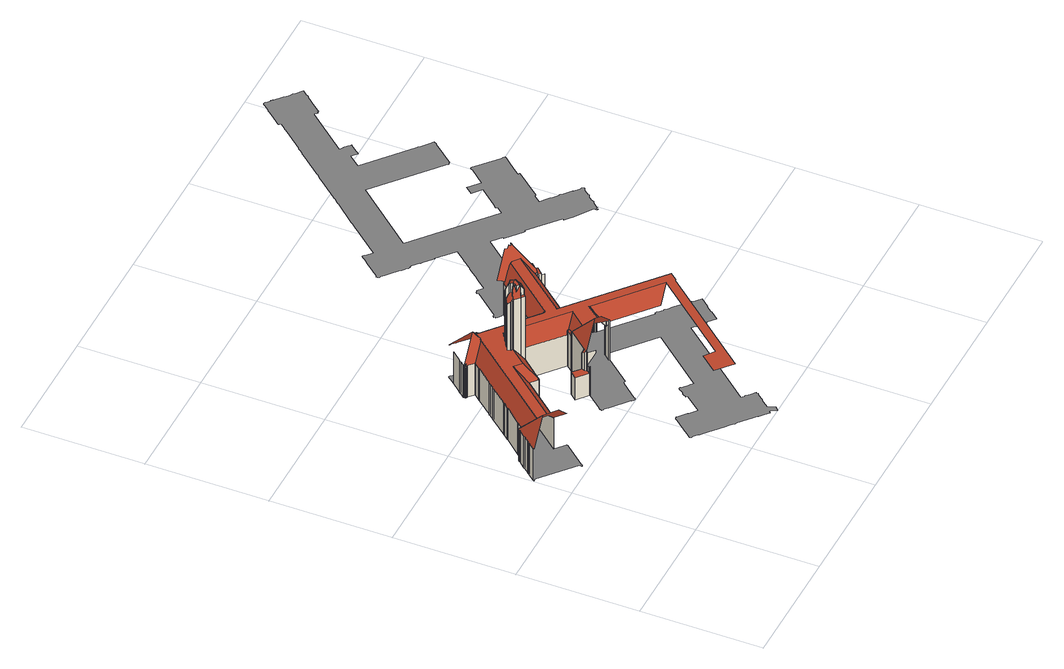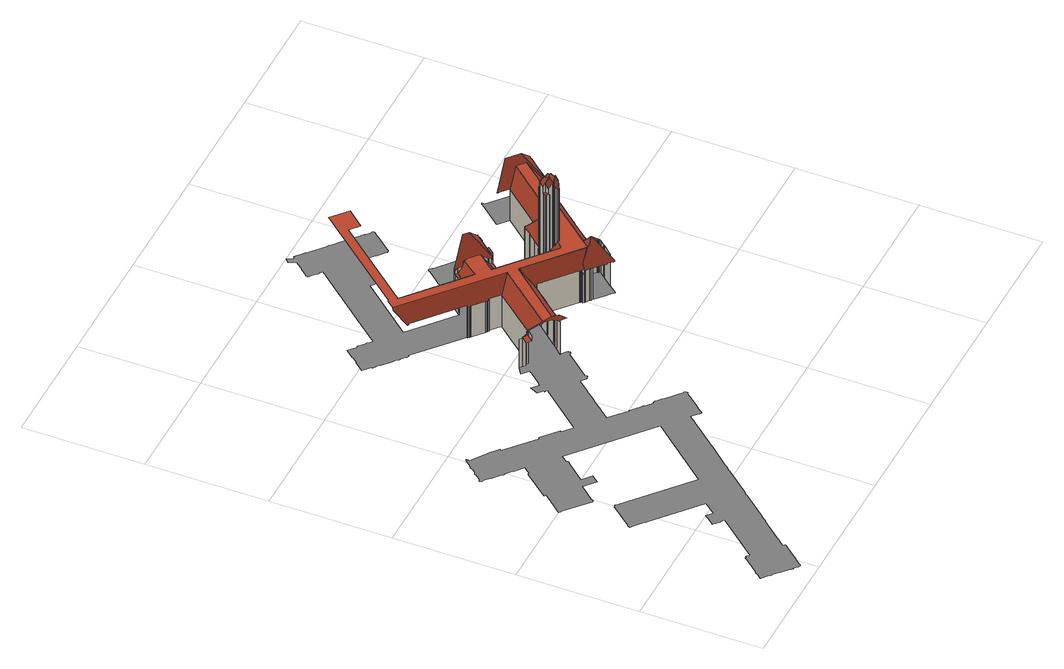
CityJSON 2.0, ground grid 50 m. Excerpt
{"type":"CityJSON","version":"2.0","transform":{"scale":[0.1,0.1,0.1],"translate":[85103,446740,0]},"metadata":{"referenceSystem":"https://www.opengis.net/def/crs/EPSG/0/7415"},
"CityObjects":{
"building1":{"type":"Building","attributes":{"b3_bag_bag_overlap":23.36,"b3_dak_type":"slanted","b3_extrusie":0,"b3_h_dak_50p":20.16,"b3_h_dak_70p":21.5,"b3_h_dak_max":52.27,"b3_h_dak_min":0.935,"b3_h_maaiveld":0.002,"b3_is_glas_dak":false,"b3_kas_warenhuis":false,"b3_mutatie_AHN3_AHN4":false,"b3_mutatie_AHN4_AHN5":false,"b3_n_vlakken":226,"b3_opp_buitenmuur":19258.06,"b3_opp_dak_plat":2368.88,"b3_opp_dak_schuin":9989.92,"b3_opp_grond":7863.41,"b3_opp_scheidingsmuur":1414.35,"b3_rmse_lod12":5.02,"b3_rmse_lod13":3.87,"b3_rmse_lod22":1.89,"b3_succes":true,"b3_t_run":13020,"b3_val3dity_lod12":"[]","b3_val3dity_lod13":"[]","b3_val3dity_lod22":"[102]","b3_volume_lod12":168986.52,"b3_volume_lod13":168333.3,"b3_volume_lod22":154372.31,"geconstateerd":false,"oorspronkelijkbouwjaar":1945,"rf_force_lod11":false,"status":"Pand in gebruik"},"children":["building1-1"]},
"building1-1":{"type":"BuildingPart","parents":["building1"],"geometry":[{"type":"MultiSurface","lod":"2.2","boundaries":[[[0,1,2,3]],[[4,5,1,0]],[[6,7,5,4]],[[8,9,7,6]],[[10,11,9,8]],[[12,13,14,15,16,17,18,19,20,21,22,23,24,25,10,8,6,4,0,3,26]],[[25,27,11,10]],[[24,28,27,25]],[[23,29,28,24]],[[22,30,29,23]],[[21,31,30,22]],[[20,32,31,21]],[[19,32,20]],[[18,33,32,19]],[[17,34,33,18]],[[35,36,34,17]],[[37,38,36,35]],[[39,40,38,37]],[[41,42,40,39]],[[43,44,42,41]],[[45,46,47,48,49,50,51,37,35,17,16,52,53]],[[54,55,44,43]],[[56,57,55,54]],[[58,59,57,56]],[[60,61,59,58]],[[62,63,61,60]],[[64,65,63,62]],[[66,67,68,50,69]],[[66,70,71,67]],[[72,73,65,64]],[[37,51,74,75,76,77,78,79,80,81,82,83,84,72,64,62,60,58,56,54,43,41,39]],[[84,85,73,72]],[[83,86,85,84]],[[82,87,86,83]],[[81,88,87,82]],[[80,89,88,81]],[[90,74,51]],[[67,71,91,92]],[[79,93,89,80]],[[94,95,68,67,92,96]],[[92,91,97,96]],[[98,96,97,99,100]],[[96,98,94]],[[100,99,101,102]],[[78,103,93,79]],[[77,104,103,78]],[[105,106,107,108]],[[109,110,111,112]],[[108,107,113,114]],[[112,111,115,116]],[[102,101,117,118]],[[116,115,119,120]],[[121,122,106,105]],[[120,119,123,124]],[[114,113,125,126]],[[127,128,110,109]],[[124,123,122,121]],[[76,129,104,77]],[[126,125,130,75]],[[131,132,128,127]],[[118,117,133,134]],[[135,136,137,95,94,98,100,102,118,134,138,139,140]],[[75,130,129,76]],[[141,142,132,131]],[[143,144,142,141]],[[134,133,138]],[[74,90,145,146,147,148,124,121,105,108,114,126,75]],[[149,150,151,152]],[[152,151,153,154]],[[154,153,155,156]],[[156,155,157,158]],[[158,157,137,159,160]],[[160,159,161]],[[162,163,150,149]],[[138,133,164,139]],[[165,166,144,143]],[[167,168,169,170,171,162,149,152,154,156,158,160,161]],[[172,167,161]],[[159,137,136,173]],[[174,175,176,177]],[[177,176,178,179]],[[180,168,167,172]],[[181,180,172,161,159,173,182,183,184]],[[171,185,163,162]],[[186,181,184,187]],[[173,136,135,188]],[[189,180,181,186]],[[190,191,185,171,192]],[[192,171,170,193,194]],[[187,184,183,195]],[[196,169,168,180,189]],[[139,164,197,140]],[[193,170,169,196]],[[194,193,198]],[[140,197,199,135]],[[200,182,173]],[[179,178,201,202]],[[203,204,205,206]],[[207,202,201,204,203]],[[188,135,199,208,209]],[[173,188,209,210,200]],[[189,186,187,195,211,212]],[[213,195,183,182,214]],[[215,216,174,177,179,202,217,218,219]],[[214,182,200,210,220]],[[209,208,221,210]],[[189,212,222,198,193,196]],[[223,217,202,207]],[[224,225,191,190]],[[226,211,195,213]],[[220,210,221,227,228]],[[228,227,229,230]],[[216,231,175,174]],[[232,218,217,223,233]],[[234,145,90]],[[145,234,146]],[[235,236,237,224,190,192,194,198,238]],[[239,240,219,218,232]],[[241,212,211,226]],[[242,215,219,240]],[[241,226,213,214,220,228,230,243,244,245,246]],[[240,239,247]],[[248,216,215,242]],[[246,249,212,241]],[[237,250,225,224]],[[222,238,198]],[[233,223,251,252]],[[253,254,148,147,146,234]],[[236,255,250,237]],[[249,246,245]],[[256,257,231,216,248]],[[230,229,258,259,243]],[[260,222,212,249,245,261,262,263]],[[244,261,245]],[[235,264,255,236]],[[260,265,266,238,222]],[[238,266,264,235]],[[263,267,265,260]],[[243,259,268,244]],[[261,244,268,269,262]],[[262,269,270,267,263]],[[271,272,255,264,266,265,267,270,273]],[[259,258,274,275,276]],[[253,277,254]],[[278,279,280,269,268,259,276,281]],[[277,253,282,283,284]],[[276,275,285,281]],[[280,273,270,269]],[[275,274,286,287]],[[281,285,288,278]],[[248,242,240,247,289,290,256]],[[278,288,291,279]],[[279,291,273,280]],[[271,292,272]],[[292,271,293]],[[277,284,294,295,296,297,298,299,300,301,302,303,304,305,306,307,148,254]],[[284,283,308,294]],[[290,309,257,256]],[[299,310,311,300]],[[298,312,310,299]],[[294,308,313,295]],[[282,253,314]],[[271,273,291,288,285,275,287,315,316,317,318,319,293]],[[297,320,312,298]],[[287,286,321,315]],[[322,323,324,313]],[[295,313,324,325,296]],[[296,325,326,320,297]],[[327,328,323,322]],[[328,329,330,331]],[[324,323,328,331,332,333,334,325]],[[335,336,329,328,327]],[[334,337,326,325]],[[331,330,338,332]],[[339,336,335]],[[333,340,337,334]],[[341,342,336,339]],[[332,338,340,333]],[[343,344,345,309,290]],[[346,347,348,349]],[[350,351,347,346]],[[349,348,344,343]],[[352,353,351,350]],[[272,292,293,319,354,355,356,357,358,359,360,361,362,363,364,365,366,367,368,369,370,371,372,373,374,375,376,377,314,253,234,90,51,50,68,95,137,157,155,153,151,150,163,185,191,225,250,255]],[[353,352,378]],[[379,354,378]],[[354,379,355]],[[380,381,345,344]],[[283,282,314,382,383,384,385,386,387,388,341,339,335,327,322,313,308]],[[389,390,380,344,348,347,351,391,392]],[[354,319,318,393,391,351,353,378]],[[390,315,321,381,380]],[[388,394,342,341]],[[389,316,315,390]],[[393,392,391]],[[395,396,397,356,355,379,378,352,350,346,349,343,290,289,398,399,400,401,402,403,404]],[[392,393,317,316,389]],[[317,393,318]],[[397,357,356]],[[357,397,396]],[[377,382,314]],[[404,405,395]],[[406,382,377,376]],[[382,406,383]],[[403,407,405,404]],[[387,408,394,388]],[[402,409,407,403]],[[386,410,408,387]],[[411,384,383]],[[401,412,413,409,402]],[[385,410,386]],[[400,414,412,401]],[[399,415,414,400]],[[384,416,410,385]],[[417,418,416,384,411]],[[419,420,405,407,409,421]],[[422,423,418,417]],[[419,424,420]],[[420,424,425,426,427,428,358,357,396,395,405]],[[409,413,429,425,421]],[[430,371,370]],[[371,430,431]],[[421,425,424,419]],[[432,433,423,422]],[[425,429,434,426]],[[359,428,427]],[[428,359,358]],[[435,436,433,432]],[[437,438,436,435]],[[439,438,437]],[[440,441,438,439]],[[442,443,444,445]],[[446,441,440]],[[426,447,360,359,427]],[[375,448,449,450,451,452,453,454,455,456,457,446,440,439,437,435,432,422,417,411,383,406,376]],[[457,458,441,446]],[[459,460,443,442]],[[456,458,457]],[[461,462,460,459]],[[463,464,462,461]],[[465,466,464,463]],[[455,467,458,456]],[[468,469,466,465]],[[454,467,455]],[[470,471,469,468]],[[430,370,369,472,473,474,475,476,477,478,479,470,468,465,463,461,459,442,445,431]],[[479,480,471,470]],[[453,481,467,454]],[[478,482,480,479]],[[476,483,484,477]],[[477,484,482,478]],[[452,485,481,453]],[[451,486,485,452]],[[487,372,371,431,445,488,489]],[[445,444,490,488]],[[450,491,486,451]],[[492,375,374]],[[493,494,495,496,497,498,499,449,448,492,374,373,500,487,489,501,502,503,504,505,506,507,508,509]],[[488,501,489]],[[501,488,490,510,502]],[[502,510,511,512,503]],[[500,372,487]],[[512,511,513,514]],[[372,500,373]],[[503,512,515,516,504]],[[514,513,517,518]],[[504,516,505]],[[518,517,519,520,521]],[[520,519,522,523]],[[514,518,521,524,525,526,515,512]],[[516,515,526,527]],[[528,529,530,531,532,533,534,535,536,537,538,539,540,541,542,543,544,545,546,547,548,549,550,551,552,553,554,555,556,557,558,559,560,561,562,563,564,565,566,567,568,569,570,571,572,573,574,575,576,577,578,579,580,581,582,583,584,585,586,587,588,589,590,591,592,593,594,595,596,597,598,599,600,601,602,603,604,605,606,607,608,609,610,611,612,613,614,615,616,617,618,619,620,621,622,623,624,625,626,627,628,629,630,631,632,633,634,635,636,637,638,639,640,641,642,643,644,645,646,647,648,649,650,651,652,653,654,655,656,657,658,659,660,661,662,663,664,665,666,667,668,669,670,671,672,673,674,675,676,677,678,679,680,681,682,683,684,685,686,687,688,689,690,691,692,693,694,695,696,697,698,699,700,701,702,703,704,705,706,707,708,709,710,711,712,713,714,715,716,717,718,719,720,721,722,723,724,725,726,727,728,729,730,731,732,733,734,735,736,737,738,739,740,741,742,743,744,745,746,747,748,749,750,751,752,753,754,755,756,757,758,759,760,761,762,763,764,765,766,767,768,769,770,771,772,773,774,775,776,777,778,779,780,781,782,783,784,785,786,787,788,789,790,791,792,793,794,795,796,797,798,799,800,801,802,803,804,805,806,807,808,809,810,811,812,813,814,815,816,817,818,819,820,821,822,823,824,825,826,827,828,829,830,831,832,833,834,835,836,837,838,839,840,841,842,843,844,845,846,847,848,522,519,517,513,511,510,490,444,443,460,462,464,466,469,471,480,482,484,483,849,850,851,852,853,854,855,856,857,858,859,860,861,862,863,864,865,866,867,868,869,870,871,872,873,874,875,876,877,878,879,880,881,882,883,884,885,886,887,888,889,890,891,892,893,894,895,896,897,898,899,900,901,902,903,904,905,906,907,908,909,910,911,912,913,914,915,916,917,918,919,920,921,922,923,924,925,926,927,928,929,930,931,932,933,934,935,936,937,938,939,940,941,942,943,944,945,946,947,948,949,950,951,952,953,954,955,956,957,958,959,960,961,962,963,964,965,966,967,968,969,970,971,972,973,974,975,976,977,978,979,980,981,982,983,984,985,986,987,988,989,990,991,992,993,994,995,996,997,998,434,429,413,412,414,415,999,1000,1001,1002,1003,1004,1005,1006,1007,1008,1009,1010,1011,1012,1013,1014,1015,1016,1017,1018,1019,1020,1021,205,204,201,178,176,175,231,257,309,345,381,321,286,274,258,229,227,221,208,199,197,164,133,117,101,99,97,91,71,70,1022,1023,1024,1025,1026,1027,1028,1029,1030,1031,1032,1033,1034,1035,1036,1037,1038,1039,1040,1041,1042,1043,1044,1045,2,1,5,7,9,11,27,28,29,30,31,32,33,34,36,38,40,42,44,55,57,59,61,63,65,73,85,86,87,88,89,93,103,104,129,130,125,113,107,106,122,123,119,115,111,110,128,132,142,144,166,1046,1047,1048,1049,1050,1051,1052,1053,1054,1055,1056,1057,1058,1059,1060,1061,311,310,312,320,326,337,340,338,330,329,336,342,394,408,410,416,418,423,433,436,438,441,458,467,481,485,486,491,1062,1063,1064,1065,1066,1067,1068,1069,1070,1071,1072,1073,1074,1075,1076,1077,1078,1079,1080,1081,1082]]],"semantics":{"surfaces":[{"type":"WallSurface","on_footprint_edge":true},{"type":"RoofSurface","b3_azimut":310.26,"b3_h_dak_50p":17.82,"b3_h_dak_70p":19.38,"b3_h_dak_max":24.32,"b3_h_dak_min":14.94,"b3_hellingshoek":54.47},{"type":"RoofSurface","b3_azimut":40.22,"b3_h_dak_50p":20.46,"b3_h_dak_70p":21.94,"b3_h_dak_max":25.11,"b3_h_dak_min":14.85,"b3_hellingshoek":54.54},{"type":"RoofSurface","b3_azimut":130.51,"b3_h_dak_50p":18.93,"b3_h_dak_70p":20.2,"b3_h_dak_max":22,"b3_h_dak_min":15.27,"b3_hellingshoek":54.72},{"type":"RoofSurface","b3_azimut":310.4,"b3_h_dak_50p":18.45,"b3_h_dak_70p":19.74,"b3_h_dak_max":21.57,"b3_h_dak_min":14.95,"b3_hellingshoek":54.65},{"type":"WallSurface","on_footprint_edge":false},{"type":"RoofSurface","b3_azimut":221.06,"b3_h_dak_50p":18.64,"b3_h_dak_70p":19.98,"b3_h_dak_max":21.86,"b3_h_dak_min":15.43,"b3_hellingshoek":54.87},{"type":"RoofSurface","b3_azimut":130.67,"b3_h_dak_50p":18.32,"b3_h_dak_70p":19.77,"b3_h_dak_max":46.66,"b3_h_dak_min":15.27,"b3_hellingshoek":54.59},{"type":"RoofSurface","b3_azimut":220.4,"b3_h_dak_50p":19.53,"b3_h_dak_70p":21.21,"b3_h_dak_max":24.4,"b3_h_dak_min":15.43,"b3_hellingshoek":54.56},{"type":"RoofSurface","b3_azimut":290.88,"b3_h_dak_50p":45.45,"b3_h_dak_70p":45.97,"b3_h_dak_max":49.09,"b3_h_dak_min":43.96,"b3_hellingshoek":50.69},{"type":"RoofSurface","b3_azimut":222.92,"b3_h_dak_50p":48.78,"b3_h_dak_70p":49.81,"b3_h_dak_max":52.24,"b3_h_dak_min":45.72,"b3_hellingshoek":71.59},{"type":"RoofSurface","b3_azimut":239.31,"b3_h_dak_50p":45.73,"b3_h_dak_70p":45.76,"b3_h_dak_max":50.29,"b3_h_dak_min":45.66,"b3_hellingshoek":5.83},{"type":"RoofSurface","b3_azimut":171.8,"b3_h_dak_50p":51.73,"b3_h_dak_70p":51.88,"b3_h_dak_max":52.24,"b3_h_dak_min":51.06,"b3_hellingshoek":35.73},{"type":"RoofSurface","b3_azimut":64.85,"b3_h_dak_50p":10.78,"b3_h_dak_70p":10.79,"b3_h_dak_max":20.01,"b3_h_dak_min":10.74,"b3_hellingshoek":0.943},{"type":"RoofSurface","b3_azimut":2.92,"b3_h_dak_50p":51.12,"b3_h_dak_70p":51.41,"b3_h_dak_max":51.75,"b3_h_dak_min":50.46,"b3_hellingshoek":31.23},{"type":"RoofSurface","b3_azimut":353.07,"b3_h_dak_50p":48.19,"b3_h_dak_70p":48.99,"b3_h_dak_max":50.82,"b3_h_dak_min":45.37,"b3_hellingshoek":68.44},{"type":"RoofSurface","b3_azimut":130.43,"b3_h_dak_50p":50.05,"b3_h_dak_70p":50.59,"b3_h_dak_max":52.04,"b3_h_dak_min":48.68,"b3_hellingshoek":54.69},{"type":"RoofSurface","b3_azimut":129.91,"b3_h_dak_50p":22.72,"b3_h_dak_70p":23.25,"b3_h_dak_max":24.32,"b3_h_dak_min":21.67,"b3_hellingshoek":54.1},{"type":"RoofSurface","b3_azimut":79.79,"b3_h_dak_50p":50,"b3_h_dak_70p":50.41,"b3_h_dak_max":51.5,"b3_h_dak_min":48.63,"b3_hellingshoek":56.87},{"type":"RoofSurface","b3_azimut":128.87,"b3_h_dak_50p":20.31,"b3_h_dak_70p":21.31,"b3_h_dak_max":50.46,"b3_h_dak_min":17.32,"b3_hellingshoek":54.89},{"type":"RoofSurface","b3_azimut":164.63,"b3_h_dak_50p":45.71,"b3_h_dak_70p":45.79,"b3_h_dak_max":48.76,"b3_h_dak_min":45.55,"b3_hellingshoek":9.52},{"type":"RoofSurface","b3_azimut":310.52,"b3_h_dak_50p":22.25,"b3_h_dak_70p":23.85,"b3_h_dak_max":28.73,"b3_h_dak_min":18.63,"b3_hellingshoek":54.76},{"type":"RoofSurface","b3_azimut":40.68,"b3_h_dak_50p":18.02,"b3_h_dak_70p":19.56,"b3_h_dak_max":24.43,"b3_h_dak_min":14.79,"b3_hellingshoek":54.27},{"type":"RoofSurface","b3_azimut":220.28,"b3_h_dak_50p":19.04,"b3_h_dak_70p":20.32,"b3_h_dak_max":45.87,"b3_h_dak_min":15.39,"b3_hellingshoek":54.77},{"type":"RoofSurface","b3_azimut":40.63,"b3_h_dak_50p":13.87,"b3_h_dak_70p":14.95,"b3_h_dak_max":15.22,"b3_h_dak_min":13.76,"b3_hellingshoek":15.79},{"type":"RoofSurface","b3_azimut":226.99,"b3_h_dak_50p":21.55,"b3_h_dak_70p":21.56,"b3_h_dak_max":47.43,"b3_h_dak_min":21.5,"b3_hellingshoek":0.061},{"type":"RoofSurface","b3_azimut":40.27,"b3_h_dak_50p":18.49,"b3_h_dak_70p":19.73,"b3_h_dak_max":21.56,"b3_h_dak_min":14.95,"b3_hellingshoek":54.54},{"type":"RoofSurface","b3_azimut":141.01,"b3_h_dak_50p":17.17,"b3_h_dak_70p":17.19,"b3_h_dak_max":17.24,"b3_h_dak_min":17.09,"b3_hellingshoek":6.63},{"type":"RoofSurface","b3_azimut":310.55,"b3_h_dak_50p":19.61,"b3_h_dak_70p":20.31,"b3_h_dak_max":21.56,"b3_h_dak_min":17,"b3_hellingshoek":54.84},{"type":"RoofSurface","b3_azimut":40.21,"b3_h_dak_50p":23.17,"b3_h_dak_70p":24.88,"b3_h_dak_max":29.25,"b3_h_dak_min":18.69,"b3_hellingshoek":54.95},{"type":"RoofSurface","b3_azimut":312.33,"b3_h_dak_50p":17.18,"b3_h_dak_70p":17.19,"b3_h_dak_max":18.69,"b3_h_dak_min":17.05,"b3_hellingshoek":9.75},{"type":"RoofSurface","b3_azimut":130.08,"b3_h_dak_50p":19.59,"b3_h_dak_70p":20.65,"b3_h_dak_max":22.04,"b3_h_dak_min":15.67,"b3_hellingshoek":54.82},{"type":"RoofSurface","b3_azimut":220.43,"b3_h_dak_50p":19.01,"b3_h_dak_70p":20.26,"b3_h_dak_max":22.06,"b3_h_dak_min":15.44,"b3_hellingshoek":54.72},{"type":"RoofSurface","b3_azimut":310.49,"b3_h_dak_50p":18.56,"b3_h_dak_70p":19.81,"b3_h_dak_max":21.59,"b3_h_dak_min":14.95,"b3_hellingshoek":54.55},{"type":"RoofSurface","b3_azimut":40.44,"b3_h_dak_50p":18.39,"b3_h_dak_70p":19.68,"b3_h_dak_max":21.57,"b3_h_dak_min":14.48,"b3_hellingshoek":54.64},{"type":"RoofSurface","b3_azimut":130.43,"b3_h_dak_50p":19.04,"b3_h_dak_70p":20.27,"b3_h_dak_max":22.09,"b3_h_dak_min":15.48,"b3_hellingshoek":54.69},{"type":"RoofSurface","b3_azimut":220.3,"b3_h_dak_50p":21.9,"b3_h_dak_70p":23.33,"b3_h_dak_max":30.87,"b3_h_dak_min":16.27,"b3_hellingshoek":54.89},{"type":"RoofSurface","b3_azimut":121.72,"b3_h_dak_50p":14.53,"b3_h_dak_70p":14.62,"b3_h_dak_max":17.95,"b3_h_dak_min":14.28,"b3_hellingshoek":10.14},{"type":"GroundSurface"}],"values":[0,0,0,0,0,1,0,0,0,0,0,0,0,0,0,0,0,0,0,0,2,0,0,0,0,0,0,3,0,0,4,0,0,0,0,0,5,0,0,6,0,0,5,0,0,0,0,0,0,0,0,0,0,0,0,0,0,0,0,0,0,7,0,0,0,0,8,5,5,5,5,5,5,5,0,0,9,5,5,0,0,5,10,5,5,5,5,5,5,5,5,0,5,5,0,5,0,0,0,0,11,12,5,13,5,0,14,5,5,5,0,0,0,5,5,5,15,5,5,5,16,5,5,5,5,5,5,17,5,5,0,0,18,5,5,5,5,5,5,5,5,19,0,5,20,5,5,5,0,5,21,5,5,5,5,22,5,0,0,0,5,5,23,0,0,5,5,0,5,0,24,0,0,0,0,0,0,0,0,5,5,5,5,25,5,5,5,0,26,27,28,0,0,5,5,29,5,5,5,5,5,5,5,5,5,0,5,0,5,0,0,0,0,0,0,30,0,5,31,0,5,5,5,0,0,5,5,0,0,0,0,0,0,32,33,0,0,0,0,0,0,0,0,0,0,34,0,0,0,0,0,0,0,35,0,0,5,36,5,0,0,5,0,5,5,0,5,0,0,37,5,38]}}]}
},
"vertices":[
[30,685,154],[30,685,0],[12,663,0],[12,663,154],[33,690,152],[33,690,0],[37,694,154],[37,694,0],[38,693,154],[38,693,0],[56,715,154],[56,715,0],[10,663,153],[12,661,156],[7,655,156],[18,656,168],[97,662,246],[90,752,157],[89,755,155],[89,754,155],[89,754,154],[84,751,152],[81,746,154],[82,745,155],[63,724,154],[58,721,152],[12,664,154],[58,721,0],[63,724,0],[82,745,0],[81,746,0],[84,751,0],[89,754,0],[89,755,0],[90,752,0],[91,754,154],[91,754,0],[98,747,154],[98,747,0],[115,768,154],[115,768,0],[118,772,153],[118,772,0],[122,775,154],[122,775,0],[238,628,156],[239,629,154],[236,633,152],[231,636,154],[199,662,154],[138,657,215],[103,687,215],[147,620,247],[235,628,159],[175,837,154],[175,837,0],[177,842,153],[177,842,0],[182,845,154],[182,845,0],[195,860,155],[195,860,0],[197,865,153],[197,865,0],[201,868,155],[201,868,0],[200,663,153],[339,826,153],[335,888,215],[199,662,153],[200,663,0],[339,826,0],[254,930,155],[254,930,0],[419,1057,215],[357,1052,154],[358,1052,155],[340,1031,155],[336,1028,153],[333,1023,155],[280,961,154],[276,958,153],[274,953,155],[261,938,155],[257,935,153],[257,935,0],[261,938,0],[274,953,0],[276,958,0],[280,961,0],[419,1057,216],[369,801,0],[369,801,154],[333,1023,0],[371,804,158],[366,861,215],[369,802,155],[369,802,0],[369,802,158],[371,800,0],[371,800,154],[402,835,0],[402,835,154],[336,1028,0],[340,1031,0],[325,1078,152],[325,1078,0],[327,1075,0],[327,1075,151],[326,1087,152],[326,1087,0],[325,1086,0],[325,1086,153],[332,1072,0],[332,1072,153],[328,1083,0],[328,1083,158],[402,834,0],[402,834,153],[327,1082,0],[327,1082,159],[333,1078,160],[333,1078,0],[330,1082,0],[330,1082,161],[333,1073,0],[333,1073,154],[331,1090,155],[331,1090,0],[358,1052,0],[357,1052,0],[342,1103,155],[342,1103,0],[426,863,0],[426,863,153],[459,895,148],[444,908,176],[423,927,215],[426,863,154],[454,896,155],[457,893,148],[344,1109,152],[344,1109,0],[349,1112,155],[349,1112,0],[422,1061,222],[418,1072,231],[418,1073,231],[416,1089,247],[410,947,438],[410,947,215],[414,936,215],[414,936,447],[414,935,215],[414,935,448],[415,932,215],[415,932,450],[419,931,215],[419,931,455],[423,927,455],[423,927,461],[425,929,462],[426,957,451],[426,957,215],[454,896,0],[382,1151,155],[382,1151,0],[431,936,466],[442,936,479],[441,947,472],[438,952,467],[437,953,466],[431,936,490],[444,908,456],[506,731,108],[506,731,0],[482,704,0],[482,704,108],[526,667,0],[526,667,108],[442,936,514],[443,931,503],[457,915,498],[455,918,501],[439,924,481],[437,953,215],[443,931,517],[439,924,513],[459,895,457],[442,936,521],[433,962,488],[433,962,215],[437,953,512],[438,952,512],[438,952,513],[455,918,507],[441,947,515],[457,893,0],[443,954,511],[459,895,0],[457,915,458],[528,669,0],[528,669,108],[527,666,137],[527,666,0],[529,665,0],[529,665,140],[528,669,135],[462,899,0],[462,899,457],[463,903,458],[461,927,513],[463,938,520],[455,918,512],[457,915,507],[534,689,108],[539,703,107],[536,679,108],[535,680,108],[538,685,108],[463,903,490],[463,903,0],[469,961,505],[536,679,135],[455,976,460],[455,976,215],[461,927,514],[465,907,0],[465,907,491],[464,902,0],[464,902,487],[539,703,0],[535,680,196],[536,679,196],[422,1061,216],[470,967,485],[461,971,473],[455,974,464],[469,961,500],[538,685,205],[538,685,202],[463,938,521],[534,689,194],[486,927,487],[478,931,499],[475,933,504],[467,938,517],[539,684,204],[539,703,186],[467,938,515],[455,974,215],[562,657,184],[562,657,196],[444,1087,216],[440,1091,223],[461,971,215],[547,696,202],[547,696,0],[486,927,0],[486,927,455],[472,962,501],[478,931,500],[485,945,485],[471,957,503],[470,967,202],[472,962,196],[469,961,199],[471,957,193],[478,931,456],[485,945,458],[485,945,166],[485,996,211],[476,990,216],[489,953,168],[491,933,0],[491,933,149],[491,933,455],[444,1087,223],[493,939,456],[491,941,457],[489,953,459],[491,939,456],[444,1087,215],[447,1087,213],[447,1087,220],[491,939,154],[494,936,0],[494,936,154],[493,939,156],[625,690,290],[617,777,202],[491,941,156],[485,996,216],[489,998,216],[491,1090,177],[499,1098,162],[505,1103,152],[501,1105,153],[488,1116,154],[484,1120,152],[479,1123,154],[440,1156,154],[437,1161,153],[431,1163,155],[418,1174,155],[415,1179,153],[411,1181,154],[409,1179,158],[491,1090,170],[617,777,0],[484,1120,0],[479,1123,0],[488,1116,0],[499,1098,154],[658,906,216],[643,809,153],[649,809,159],[654,805,159],[656,810,166],[705,814,216],[501,1105,0],[643,809,0],[506,1092,154],[506,1092,141],[499,1098,141],[505,1103,138],[505,1103,0],[507,1092,153],[507,1092,140],[507,1092,0],[506,1093,0],[506,1093,140],[510,1096,139],[509,1097,139],[506,1102,138],[510,1089,153],[510,1089,0],[506,1102,0],[510,1096,0],[510,1089,154],[509,1097,0],[513,1086,154],[513,1086,0],[624,785,188],[624,785,172],[624,785,0],[624,778,196],[624,778,171],[626,781,171],[626,781,190],[629,773,196],[629,773,170],[632,770,196],[632,770,176],[646,745,215],[651,736,215],[683,709,215],[697,703,215],[754,772,216],[756,770,216],[994,567,216],[718,242,215],[678,275,215],[619,205,215],[685,149,215],[1019,542,216],[1022,542,216],[1024,542,216],[1027,546,216],[1049,572,216],[694,875,216],[697,878,216],[892,1107,216],[896,1112,216],[869,1134,216],[859,1136,216],[663,907,216],[658,910,216],[643,750,207],[646,745,210],[644,808,172],[644,808,0],[658,910,211],[658,928,192],[655,966,153],[652,968,153],[652,968,154],[646,973,154],[645,973,155],[649,809,172],[643,809,173],[644,790,171],[654,805,171],[654,805,167],[645,973,0],[714,701,196],[703,701,207],[697,703,209],[646,672,290],[739,680,196],[740,681,194],[737,684,194],[738,685,191],[728,690,196],[727,690,196],[727,690,171],[658,910,207],[728,690,171],[646,973,0],[738,685,172],[652,968,0],[655,966,154],[737,684,0],[738,685,0],[740,681,0],[739,680,0],[655,966,0],[657,968,154],[657,968,0],[743,707,171],[735,700,170],[755,705,172],[657,967,155],[657,967,0],[743,707,168],[755,705,154],[759,710,154],[756,754,198],[756,770,213],[755,705,0],[697,878,210],[700,875,210],[688,1003,155],[688,1003,0],[759,710,0],[688,1004,154],[688,1004,0],[695,1012,154],[695,1012,0],[695,1012,155],[726,1048,155],[726,1048,0],[795,845,155],[795,845,0],[754,880,0],[754,880,155],[726,1048,154],[933,562,154],[841,1139,194],[809,1136,163],[807,1140,157],[784,1116,155],[772,1101,155],[771,1102,154],[764,1093,154],[764,1093,155],[733,1057,155],[733,1057,154],[733,1057,0],[797,848,151],[797,848,0],[800,846,150],[800,846,0],[805,843,148],[805,843,0],[808,839,150],[808,839,0],[764,1093,0],[853,800,150],[853,800,0],[854,800,150],[854,800,0],[1053,576,208],[1048,633,151],[1046,635,151],[1045,633,155],[862,788,155],[864,791,150],[862,793,150],[859,798,148],[859,798,0],[771,1102,0],[862,793,0],[862,788,0],[864,791,0],[772,1101,0],[784,1116,0],[897,1098,202],[902,1053,155],[901,1053,157],[902,1053,0],[807,1140,0],[859,1136,208],[890,1159,261],[885,1160,258],[877,1166,258],[876,1167,258],[793,1160,174],[804,1144,167],[807,1140,164],[892,1107,207],[902,1053,157],[903,1055,161],[908,1051,161],[914,1058,174],[912,1059,173],[905,1143,258],[904,1156,271],[899,1151,262],[895,1159,266],[903,1055,0],[908,1051,0],[908,1051,148],[913,1046,0],[913,1046,146],[914,1058,147],[914,1058,171],[916,1050,0],[916,1050,146],[926,1042,0],[926,1042,138],[926,1042,144],[937,1032,0],[937,1032,138],[950,1068,143],[939,1077,145],[935,1083,146],[935,1083,171],[915,1269,0],[916,1271,0],[946,1306,0],[945,1306,0],[952,1315,0],[953,1314,0],[984,1351,0],[983,1351,0],[991,1360,0],[991,1359,0],[1022,1395,0],[1021,1396,0],[1029,1404,0],[1060,1440,0],[1059,1440,0],[1061,1442,0],[1058,1445,0],[1027,1472,0],[1027,1471,0],[1021,1476,0],[1021,1477,0],[990,1503,0],[990,1502,0],[984,1507,0],[984,1508,0],[953,1534,0],[952,1534,0],[946,1539,0],[947,1539,0],[916,1565,0],[915,1565,0],[912,1568,0],[908,1564,0],[908,1565,0],[907,1565,0],[902,1567,0],[899,1572,0],[886,1583,0],[881,1586,0],[877,1591,0],[838,1623,0],[833,1626,0],[830,1631,0],[817,1641,0],[812,1644,0],[811,1645,0],[811,1646,0],[808,1648,0],[808,1649,0],[808,1650,0],[810,1656,0],[815,1659,0],[826,1672,0],[829,1678,0],[833,1681,0],[834,1681,0],[866,1720,0],[869,1725,0],[874,1728,0],[882,1738,0],[885,1741,0],[887,1746,0],[892,1750,0],[893,1750,0],[894,1750,0],[900,1747,0],[903,1743,0],[903,1742,0],[928,1721,0],[945,1742,0],[947,1746,0],[952,1749,0],[1024,1835,0],[1026,1839,0],[1031,1843,0],[1044,1858,0],[1046,1863,0],[1050,1866,0],[1123,1951,0],[1126,1955,0],[1130,1959,0],[1143,1974,0],[1146,1978,0],[1150,1982,0],[1223,2067,0],[1225,2072,0],[1229,2075,0],[1243,2090,0],[1245,2095,0],[1249,2098,0],[1322,2183,0],[1324,2188,0],[1329,2191,0],[1342,2206,0],[1344,2211,0],[1349,2214,0],[1421,2300,0],[1423,2304,0],[1428,2307,0],[1446,2328,0],[1439,2334,0],[1440,2335,0],[1438,2335,0],[1441,2341,0],[1445,2344,0],[1446,2344,0],[1464,2366,0],[1467,2371,0],[1472,2374,0],[1490,2396,0],[1492,2401,0],[1497,2405,0],[1497,2404,0],[1516,2426,0],[1515,2426,0],[1518,2431,0],[1520,2432,0],[1523,2434,0],[1524,2435,0],[1524,2434,0],[1530,2432,0],[1534,2427,0],[1534,2426,0],[1547,2415,0],[1549,2418,0],[1555,2413,0],[1553,2410,0],[1558,2408,0],[1561,2403,0],[1581,2386,0],[1582,2386,0],[1587,2383,0],[1590,2378,0],[1610,2361,0],[1610,2362,0],[1615,2359,0],[1619,2355,0],[1618,2354,0],[1620,2353,0],[1634,2341,0],[1638,2338,0],[1643,2335,0],[1647,2330,0],[1648,2329,0],[1646,2328,0],[1645,2327,0],[1643,2323,0],[1639,2320,0],[1629,2308,0],[1629,2307,0],[1627,2302,0],[1622,2299,0],[1587,2259,0],[1585,2253,0],[1580,2250,0],[1570,2238,0],[1567,2232,0],[1562,2235,0],[1558,2230,0],[1555,2232,0],[1552,2236,0],[1552,2237,0],[1546,2241,0],[1546,2242,0],[1504,2193,0],[1404,2076,0],[1418,2065,0],[1419,2065,0],[1434,2052,0],[1442,2045,0],[1444,2043,0],[1444,2042,0],[1422,2016,0],[1413,2005,0],[1410,2001,0],[1409,2002,0],[1408,2001,0],[1387,2020,0],[1386,2020,0],[1347,1974,0],[1531,1817,0],[1536,1815,0],[1539,1810,0],[1576,1779,0],[1581,1776,0],[1583,1775,0],[1585,1772,0],[1585,1771,0],[1585,1770,0],[1582,1764,0],[1578,1761,0],[1577,1761,0],[1546,1725,0],[1546,1724,0],[1544,1719,0],[1539,1716,0],[1507,1679,0],[1508,1679,0],[1505,1674,0],[1504,1673,0],[1500,1676,0],[1496,1672,0],[1493,1673,0],[1490,1678,0],[1456,1707,0],[1236,1894,0],[1022,1643,0],[1021,1642,0],[1325,1383,0],[1348,1409,0],[1345,1412,0],[1344,1413,0],[1346,1416,0],[1345,1417,0],[1357,1430,0],[1413,1494,0],[1417,1499,0],[1380,1531,0],[1403,1559,0],[1444,1524,0],[1449,1520,0],[1500,1579,0],[1503,1585,0],[1507,1590,0],[1509,1589,0],[1511,1590,0],[1517,1586,0],[1521,1580,0],[1605,1508,0],[1611,1505,0],[1615,1500,0],[1616,1499,0],[1615,1498,0],[1612,1492,0],[1607,1488,0],[1589,1467,0],[1552,1425,0],[1553,1425,0],[1549,1419,0],[1548,1417,0],[1554,1412,0],[1552,1410,0],[1468,1310,0],[1467,1310,0],[1466,1308,0],[1462,1311,0],[1440,1285,0],[1439,1284,0],[1470,1258,0],[1476,1255,0],[1479,1251,0],[1479,1250,0],[1503,1230,0],[1504,1230,0],[1509,1228,0],[1512,1223,0],[1512,1222,0],[1536,1202,0],[1542,1199,0],[1545,1195,0],[1544,1194,0],[1569,1174,0],[1574,1172,0],[1577,1168,0],[1576,1166,0],[1578,1164,0],[1576,1161,0],[1569,1157,0],[1568,1158,0],[1552,1138,0],[1552,1137,0],[1550,1130,0],[1542,1127,0],[1542,1128,0],[1526,1109,0],[1527,1108,0],[1524,1100,0],[1517,1098,0],[1499,1076,0],[1499,1072,0],[1492,1076,0],[1493,1070,0],[1490,1066,0],[1486,1068,0],[1486,1069,0],[1485,1082,0],[1415,1132,0],[1394,1149,0],[1389,1152,0],[1385,1157,0],[1386,1157,0],[1385,1158,0],[1389,1162,0],[1387,1163,0],[1270,1265,0],[1267,1262,0],[1264,1264,0],[1259,1266,0],[1199,1317,0],[1202,1321,0],[1163,1355,0],[1162,1356,0],[1161,1356,0],[1016,1186,0],[1012,1182,0],[1021,1175,0],[1022,1174,0],[1019,1171,0],[1029,1162,0],[1041,1152,0],[1025,1119,0],[1008,1133,0],[1002,1138,0],[996,1143,0],[991,1137,0],[989,1138,0],[943,1084,0],[945,1083,0],[939,1077,0],[950,1068,0],[968,1053,0],[1045,633,0],[1046,635,0],[1048,633,0],[1048,637,0],[1049,636,0],[1055,634,0],[1058,629,0],[1075,614,0],[1075,615,0],[1080,612,0],[1084,607,0],[1101,592,0],[1101,593,0],[1106,590,0],[1110,585,0],[1127,570,0],[1132,568,0],[1136,563,0],[1135,563,0],[1150,550,0],[1152,549,0],[1157,547,0],[1160,543,0],[1159,541,0],[1161,540,0],[1160,537,0],[1191,511,0],[1162,477,0],[1160,474,0],[1158,476,0],[1139,454,0],[1141,453,0],[1139,450,0],[1110,416,0],[1079,443,0],[1077,441,0],[1076,441,0],[1076,440,0],[1075,441,0],[1075,440,0],[1070,443,0],[1066,448,0],[1067,448,0],[1049,463,0],[1044,465,0],[1040,471,0],[1026,483,0],[937,378,0],[746,154,0],[747,154,0],[758,144,0],[759,144,0],[764,142,0],[767,137,0],[787,120,0],[792,118,0],[795,114,0],[791,109,0],[794,106,0],[793,105,0],[789,102,0],[788,102,0],[772,83,0],[770,78,0],[765,75,0],[748,55,0],[745,50,0],[741,46,0],[739,44,0],[752,16,0],[737,0,0],[724,27,0],[722,23,0],[718,26,0],[713,20,0],[710,21,0],[707,26,0],[687,43,0],[681,45,0],[678,50,0],[679,50,0],[609,110,0],[609,109,0],[604,112,0],[600,117,0],[601,117,0],[581,134,0],[580,134,0],[575,136,0],[572,141,0],[502,201,0],[502,200,0],[497,203,0],[493,208,0],[494,208,0],[474,225,0],[468,227,0],[465,232,0],[467,233,0],[465,233,0],[465,234,0],[467,239,0],[472,243,0],[488,261,0],[491,267,0],[496,270,0],[495,270,0],[512,290,0],[515,295,0],[520,298,0],[536,317,0],[539,323,0],[544,326,0],[544,325,0],[545,322,0],[548,325,0],[551,324,0],[554,319,0],[574,302,0],[579,299,0],[583,295,0],[582,294,0],[614,267,0],[672,335,0],[667,340,0],[672,346,0],[671,347,0],[672,349,0],[672,352,0],[677,358,0],[680,357,0],[688,366,0],[691,369,0],[690,370,0],[693,376,0],[698,382,0],[701,380,0],[703,382,0],[706,380,0],[705,376,0],[709,374,0],[710,374,0],[713,370,0],[729,356,0],[737,353,0],[748,344,0],[748,345,0],[751,348,0],[752,348,0],[933,562,0],[653,580,0],[652,578,0],[646,583,0],[645,581,0],[639,577,0],[585,514,0],[582,508,0],[577,504,0],[576,503,0],[575,504,0],[574,504,0],[572,504,0],[568,507,0],[564,512,0],[565,513,0],[492,574,0],[480,585,0],[474,587,0],[470,592,0],[474,597,0],[475,599,0],[472,601,0],[478,605,0],[199,662,0],[231,636,0],[236,633,0],[239,629,0],[240,628,0],[239,627,0],[239,626,0],[239,625,0],[237,621,0],[232,618,0],[161,535,0],[162,535,0],[161,533,0],[160,531,0],[155,527,0],[155,528,0],[154,527,0],[154,531,0],[153,540,0],[18,656,0],[7,655,0],[12,661,0],[10,663,0],[12,664,0],[385,1156,0],[389,1160,0],[390,1159,0],[401,1172,0],[400,1173,0],[403,1178,0],[408,1181,0],[409,1182,0],[410,1181,0],[410,1182,0],[411,1181,0],[415,1179,0],[418,1174,0],[431,1163,0],[437,1161,0],[440,1156,0],[804,1144,0],[799,1145,0],[787,1155,0],[781,1160,0],[784,1163,0],[781,1168,0],[785,1172,0],[786,1173,0],[791,1171,0],[792,1172,0],[795,1172,0],[879,1271,0],[879,1275,0],[880,1275,0],[878,1281,0],[882,1286,0],[887,1284,0],[890,1287,0],[892,1285,0],[913,1268,0],[914,1270,0]
]}
